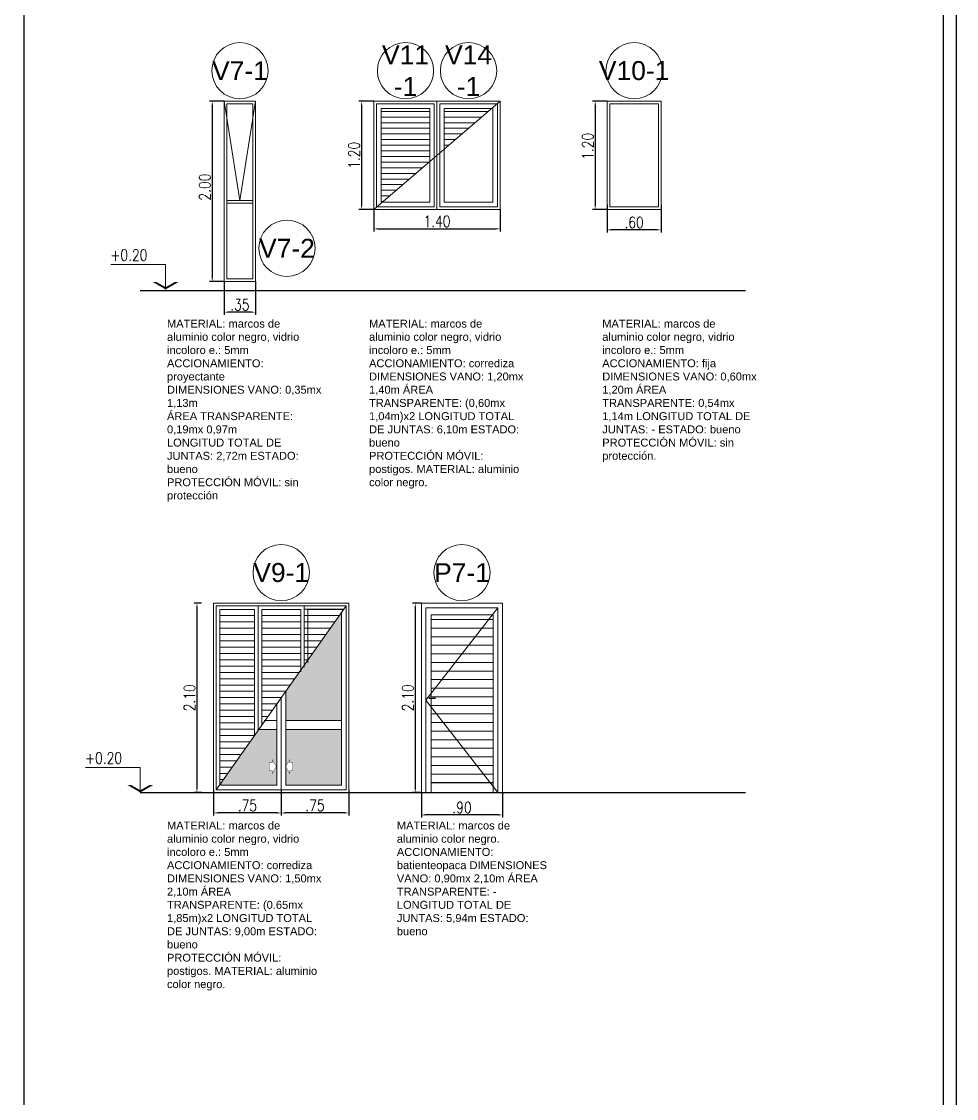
# Model space of a CAD drawing. Header units: millimetres. Extents: x 2761 to 3221, y 1635 to 1962.
# Drawn here: x 3162.27 to 3183.03, y 1671.99 to 1695.89 of the extents above; entities that cross this region are included whole.
import ezdxf

# ---------------------------------------------------------------- set-up
doc = ezdxf.new("R2010")
doc.units = ezdxf.units.MM
doc.layers.get('Defpoints').update_dxf_attribs({"lineweight": 5})
for name, color, linetype, lineweight in [('Cotas', 8, 'Continuous', 15), ('Detalles', 3, 'Continuous', 15), ('Textos', 3, 'Continuous', 9), ('Vistas', 1, 'Continuous', 20)]:
    doc.layers.add(name, color=color, linetype=linetype, lineweight=lineweight)
doc.layers.add('No View', color=70, linetype='Continuous', plot=False)
doc.styles.add('ARIAL', font='arial.ttf')
doc.styles.add('cotas', font='romans.shx', dxfattribs={"width": 0.8})
doc.styles.get("Standard").update_dxf_attribs({"font": 'arial.ttf'})
doc.linetypes.add('ZIGZAG', pattern='A,0.00254,-5.08,[131,ltypeshp.shx,S=5.08,R=0,X=-5.08,Y=0],-10.16,[131,ltypeshp.shx,S=5.08,R=180,X=5.08,Y=0],-5.08', length=20.32254)
doc.dimstyles.new('Esc 1-50', dxfattribs={"dimtxt": 0.25, "dimasz": 0.09, "dimexe": 0.06, "dimexo": 0, "dimgap": 0.04, "dimtad": 1, "dimlfac": 0.5, "dimzin": 4, "dimdsep": 46, "dimtxsty": 'cotas', "dimcen": 2.5, "dimclrd": 7, "dimclre": 7, "dimclrt": 256, "dimaunit": 1, "dimadec": 0, "dimazin": 0, "dimtfac": 1, "dimtmove": 1, "dimatfit": 3, "dimfxl": 0.06, "dimarcsym": 0})
picture_1 = doc.add_image_def('image1.png', size_in_pixel=(356, 237))

# ---------------------------------------------------------------- blocks, each defined once
blk = doc.blocks.new('Rotulo-PRONEV')
at = {"ltscale": 4}
for p, q in [((14.857, 1.299), (8.644, 1.299)), ((14.857, 0.801), (8.644, 0.801))]:
    blk.add_line(p, q, dxfattribs=at)
for points in [[(20.701, 2.099), (0.299, 2.099), (0.299, 29.398), (20.701, 29.398)], [(0.299, 1.797), (5.789, 1.797), (5.789, 0.294), (0.299, 0.294)], [(14.857, 0.296), (8.644, 0.296), (8.644, 1.8), (14.857, 1.8)], [(20.701, 1.8), (15.156, 1.8), (15.156, 0.296), (20.701, 0.296)]]:
    blk.add_lwpolyline(points, close=True, dxfattribs=at)
at = {"layer": 'No View'}
blk.add_line((9.444, 0.801), (9.444, 0.296), dxfattribs=at)
for points in [[(0, 0), (21, 0), (21, 29.7), (0, 29.7)], [(6.088, 1.793), (8.345, 1.793), (8.345, 0.298), (6.088, 0.298)]]:
    blk.add_lwpolyline(points, close=True, dxfattribs=at)
at = {"lineweight": 0, "insert": (0.685, 1.503), "char_height": 0.1803, "width": 5.63699, "attachment_point": 1, "line_spacing_factor": 0.999934}
blk.add_mtext('{\\fArial Narrow|b0|i0|c0|p34;\\H1.66667x;PRONEV\\P\\H0.6x;PROGRAMA DE ETIQUETADO DE VIVIENDAS \\P\\H0.66667x;CURSO DE ETIQUETADORES DE VIVIENDA}', dxfattribs=at)
at = {"lineweight": 0, "line_spacing_factor": 0.999934}
for s, insert, char_height, attachment_point in [('{\\fArial Narrow|b0|i0|c0|p34;PROTOTIPO:}', (8.844, 1.55), 0.1202, 4), ('{\\fArial Narrow|b0|i0|c0|p34;Caso Base}', (9.744, 1.55), 0.1202, 4), ('{\\fArial Narrow|b0|i0|c0|p34;NOMBRE | APELLIDO:}', (15.342, 1.599), 0.1202, 1), ('{\\fArial Narrow|b0|i0|c0|p34;ALESSANDRO KLEIN VOGT}', (17.929, 1.048), 0.35, 5), ('{\\fArial Narrow|b0|i0|c0|p34;CODIGO PROTOTIPO}:', (8.844, 1.048), 0.1202, 4), ('{\\fArial Narrow|b0|i0|c0|p34;PRT000033767}', (10.344, 1.05), 0.1202, 4), ('{\\fArial Narrow|b0|i0|c0|p34;PLANO}:', (8.844, 0.55), 0.1202, 4)]:
    blk.add_mtext(s, dxfattribs=dict(at, insert=insert, char_height=char_height, attachment_point=attachment_point))
image = blk.add_image(picture_1, insert=(6.088, 0.298), size_in_units=(2.257, 1.502))
image.dxf.flags = 7
blk = doc.blocks.new('*D290')
at = {"layer": 'Cotas', "color": 7, "lineweight": -2, "transparency": 16777216}
for p, q in [((3166.269, 1682.983), (3166.109, 1682.983)), ((3166.169, 1682.893), (3166.169, 1678.873)), ((3166.269, 1678.783), (3166.109, 1678.783))]:
    blk.add_line(p, q, dxfattribs=at)
at = {"layer": 'Cotas', "color": 7, "transparency": 16777216}
for points in [[(3166.154, 1682.893), (3166.184, 1682.893), (3166.169, 1682.983)], [(3166.154, 1678.873), (3166.184, 1678.873), (3166.169, 1678.783)]]:
    blk.add_solid(points, dxfattribs=at)
at = {"layer": 'Defpoints', "color": 0, "transparency": 16777216}
for p in [(3166.269, 1682.983), (3166.169, 1678.783), (3166.269, 1678.783)]:
    blk.add_point(p, dxfattribs=at)
at = {"layer": 'Cotas', "transparency": 16777216, "insert": (3166.004, 1680.883), "char_height": 0.25, "attachment_point": 5, "rotation": 90, "style": 'cotas'}
blk.add_mtext('2.10', dxfattribs=at)
blk = doc.blocks.new('Sbpln082')
at = {"color": 0, "linetype": 'ByBlock', "const_width": 0.019}
blk.add_lwpolyline([(0, 0), (-0.228, 0.378), (-0.228, 0.209), (-0.38, 0.209), (-0.38, 0), (-0.38, -0.209), (-0.228, -0.209), (-0.228, -0.378)], close=True, dxfattribs=at)
blk.add_lwpolyline([(0, 0), (-0.228, 0.378), (-0.228, 0.209), (-0.38, 0.209), (-0.38, 0), (-0.38, -0.209), (-0.228, -0.209), (-0.228, -0.378)], close=True, dxfattribs=at)
blk = doc.blocks.new('*D292')
at = {"layer": 'Cotas', "color": 7, "lineweight": -2, "transparency": 16777216}
for p, q in [((3166.539, 1678.843), (3166.539, 1678.268)), ((3168.039, 1678.843), (3168.039, 1678.268)), ((3167.949, 1678.328), (3166.629, 1678.328))]:
    blk.add_line(p, q, dxfattribs=at)
at = {"layer": 'Cotas', "color": 7, "transparency": 16777216}
for points in [[(3166.629, 1678.343), (3166.629, 1678.313), (3166.539, 1678.328)], [(3167.949, 1678.343), (3167.949, 1678.313), (3168.039, 1678.328)]]:
    blk.add_solid(points, dxfattribs=at)
at = {"layer": 'Defpoints', "color": 0, "transparency": 16777216}
for p in [(3166.539, 1678.843), (3168.039, 1678.843), (3166.539, 1678.328)]:
    blk.add_point(p, dxfattribs=at)
at = {"layer": 'Cotas', "transparency": 16777216, "insert": (3167.289, 1678.493), "char_height": 0.25, "attachment_point": 5, "style": 'cotas'}
blk.add_mtext('.75', dxfattribs=at)
blk = doc.blocks.new('*D291')
at = {"layer": 'Cotas', "color": 7, "lineweight": -2, "transparency": 16777216}
for p, q in [((3168.039, 1678.843), (3168.039, 1678.268)), ((3169.539, 1678.843), (3169.539, 1678.268)), ((3169.449, 1678.328), (3168.129, 1678.328))]:
    blk.add_line(p, q, dxfattribs=at)
at = {"layer": 'Cotas', "color": 7, "transparency": 16777216}
for points in [[(3168.129, 1678.343), (3168.129, 1678.313), (3168.039, 1678.328)], [(3169.449, 1678.343), (3169.449, 1678.313), (3169.539, 1678.328)]]:
    blk.add_solid(points, dxfattribs=at)
at = {"layer": 'Defpoints', "color": 0, "transparency": 16777216}
for p in [(3168.039, 1678.843), (3169.539, 1678.843), (3168.039, 1678.328)]:
    blk.add_point(p, dxfattribs=at)
at = {"layer": 'Cotas', "transparency": 16777216, "insert": (3168.789, 1678.493), "char_height": 0.25, "attachment_point": 5, "style": 'cotas'}
blk.add_mtext('.75', dxfattribs=at)
blk = doc.blocks.new('*D293')
at = {"layer": 'Cotas', "color": 7, "lineweight": -2, "transparency": 16777216}
for p, q in [((3171.152, 1682.983), (3170.955, 1682.983)), ((3171.015, 1682.893), (3171.015, 1678.873)), ((3171.152, 1678.783), (3170.955, 1678.783))]:
    blk.add_line(p, q, dxfattribs=at)
at = {"layer": 'Cotas', "color": 7, "transparency": 16777216}
for points in [[(3171, 1682.893), (3171.03, 1682.893), (3171.015, 1682.983)], [(3171, 1678.873), (3171.03, 1678.873), (3171.015, 1678.783)]]:
    blk.add_solid(points, dxfattribs=at)
at = {"layer": 'Defpoints', "color": 0, "transparency": 16777216}
for p in [(3171.152, 1682.983), (3171.015, 1678.783), (3171.152, 1678.783)]:
    blk.add_point(p, dxfattribs=at)
at = {"layer": 'Cotas', "transparency": 16777216, "insert": (3170.85, 1680.883), "char_height": 0.25, "attachment_point": 5, "rotation": 90, "style": 'cotas'}
blk.add_mtext('2.10', dxfattribs=at)
blk = doc.blocks.new('*D294')
at = {"layer": 'Cotas', "color": 7, "lineweight": -2, "transparency": 16777216}
for p, q in [((3171.152, 1678.783), (3171.152, 1678.224)), ((3172.952, 1678.783), (3172.952, 1678.224)), ((3172.862, 1678.284), (3171.242, 1678.284))]:
    blk.add_line(p, q, dxfattribs=at)
at = {"layer": 'Cotas', "color": 7, "transparency": 16777216}
for points in [[(3171.242, 1678.299), (3171.242, 1678.269), (3171.152, 1678.284)], [(3172.862, 1678.299), (3172.862, 1678.269), (3172.952, 1678.284)]]:
    blk.add_solid(points, dxfattribs=at)
at = {"layer": 'Defpoints', "color": 0, "transparency": 16777216}
for p in [(3171.152, 1678.783), (3172.952, 1678.783), (3171.152, 1678.284)]:
    blk.add_point(p, dxfattribs=at)
at = {"layer": 'Cotas', "transparency": 16777216, "insert": (3172.052, 1678.449), "char_height": 0.25, "attachment_point": 5, "style": 'cotas'}
blk.add_mtext('.90', dxfattribs=at)
blk = doc.blocks.new('*D299')
at = {"layer": 'Cotas', "color": 7, "lineweight": -2, "transparency": 16777216}
for p, q in [((3170.098, 1694.122), (3169.762, 1694.122)), ((3169.822, 1694.032), (3169.822, 1691.812)), ((3170.098, 1691.722), (3169.762, 1691.722))]:
    blk.add_line(p, q, dxfattribs=at)
at = {"layer": 'Cotas', "color": 7, "transparency": 16777216}
for points in [[(3169.807, 1694.032), (3169.837, 1694.032), (3169.822, 1694.122)], [(3169.807, 1691.812), (3169.837, 1691.812), (3169.822, 1691.722)]]:
    blk.add_solid(points, dxfattribs=at)
at = {"layer": 'Defpoints', "color": 0, "transparency": 16777216}
for p in [(3170.098, 1694.122), (3169.822, 1691.722), (3170.098, 1691.722)]:
    blk.add_point(p, dxfattribs=at)
at = {"layer": 'Cotas', "transparency": 16777216, "insert": (3169.657, 1692.922), "char_height": 0.25, "attachment_point": 5, "rotation": 90, "style": 'cotas'}
blk.add_mtext('1.20', dxfattribs=at)
blk = doc.blocks.new('*D300')
at = {"layer": 'Cotas', "color": 7, "lineweight": -2, "transparency": 16777216}
for p, q in [((3170.098, 1691.722), (3170.098, 1691.23)), ((3172.898, 1691.722), (3172.898, 1691.23)), ((3170.188, 1691.29), (3172.808, 1691.29))]:
    blk.add_line(p, q, dxfattribs=at)
at = {"layer": 'Cotas', "color": 7, "transparency": 16777216}
for points in [[(3170.188, 1691.305), (3170.188, 1691.275), (3170.098, 1691.29)], [(3172.808, 1691.305), (3172.808, 1691.275), (3172.898, 1691.29)]]:
    blk.add_solid(points, dxfattribs=at)
at = {"layer": 'Defpoints', "color": 0, "transparency": 16777216}
for p in [(3170.098, 1691.722), (3172.898, 1691.722), (3172.898, 1691.29)]:
    blk.add_point(p, dxfattribs=at)
at = {"layer": 'Cotas', "transparency": 16777216, "insert": (3171.498, 1691.455), "char_height": 0.25, "attachment_point": 5, "style": 'cotas'}
blk.add_mtext('1.40', dxfattribs=at)
blk = doc.blocks.new('*D295')
at = {"layer": 'Cotas', "color": 7, "lineweight": -2, "transparency": 16777216}
for p, q in [((3175.275, 1694.122), (3174.95, 1694.122)), ((3175.01, 1694.032), (3175.01, 1691.812)), ((3175.275, 1691.722), (3174.95, 1691.722))]:
    blk.add_line(p, q, dxfattribs=at)
at = {"layer": 'Cotas', "color": 7, "transparency": 16777216}
for points in [[(3174.995, 1694.032), (3175.025, 1694.032), (3175.01, 1694.122)], [(3174.995, 1691.812), (3175.025, 1691.812), (3175.01, 1691.722)]]:
    blk.add_solid(points, dxfattribs=at)
at = {"layer": 'Defpoints', "color": 0, "transparency": 16777216}
for p in [(3175.275, 1694.122), (3175.01, 1691.722), (3175.275, 1691.722)]:
    blk.add_point(p, dxfattribs=at)
at = {"layer": 'Cotas', "transparency": 16777216, "insert": (3174.845, 1693.122), "char_height": 0.25, "attachment_point": 5, "rotation": 90, "style": 'cotas'}
blk.add_mtext('1.20', dxfattribs=at)
blk = doc.blocks.new('*D296')
at = {"layer": 'Cotas', "color": 7, "lineweight": -2, "transparency": 16777216}
for p, q in [((3175.275, 1691.822), (3175.275, 1691.207)), ((3176.472, 1691.822), (3176.472, 1691.207)), ((3176.382, 1691.267), (3175.365, 1691.267))]:
    blk.add_line(p, q, dxfattribs=at)
at = {"layer": 'Cotas', "color": 7, "transparency": 16777216}
for points in [[(3175.365, 1691.282), (3175.365, 1691.252), (3175.275, 1691.267)], [(3176.382, 1691.282), (3176.382, 1691.252), (3176.472, 1691.267)]]:
    blk.add_solid(points, dxfattribs=at)
at = {"layer": 'Defpoints', "color": 0, "transparency": 16777216}
for p in [(3175.275, 1691.822), (3176.472, 1691.822), (3175.275, 1691.267)]:
    blk.add_point(p, dxfattribs=at)
at = {"layer": 'Cotas', "transparency": 16777216, "insert": (3175.874, 1691.432), "char_height": 0.25, "attachment_point": 5, "style": 'cotas'}
blk.add_mtext('.60', dxfattribs=at)
blk = doc.blocks.new('*D297')
at = {"layer": 'Cotas', "color": 7, "lineweight": -2, "transparency": 16777216}
for p, q in [((3166.774, 1694.122), (3166.448, 1694.122)), ((3166.508, 1694.032), (3166.508, 1690.212)), ((3166.774, 1690.122), (3166.448, 1690.122))]:
    blk.add_line(p, q, dxfattribs=at)
at = {"layer": 'Cotas', "color": 7, "transparency": 16777216}
for points in [[(3166.493, 1694.032), (3166.523, 1694.032), (3166.508, 1694.122)], [(3166.493, 1690.212), (3166.523, 1690.212), (3166.508, 1690.122)]]:
    blk.add_solid(points, dxfattribs=at)
at = {"layer": 'Defpoints', "color": 0, "transparency": 16777216}
for p in [(3166.774, 1694.122), (3166.508, 1690.122), (3166.774, 1690.122)]:
    blk.add_point(p, dxfattribs=at)
at = {"layer": 'Cotas', "transparency": 16777216, "insert": (3166.343, 1692.217), "char_height": 0.25, "attachment_point": 5, "rotation": 90, "style": 'cotas'}
blk.add_mtext('2.00', dxfattribs=at)
blk = doc.blocks.new('*D298')
at = {"layer": 'Cotas', "color": 7, "lineweight": -2, "transparency": 16777216}
for p, q in [((3166.774, 1690.122), (3166.774, 1689.382)), ((3167.471, 1690.122), (3167.471, 1689.382)), ((3167.381, 1689.442), (3166.864, 1689.442))]:
    blk.add_line(p, q, dxfattribs=at)
at = {"layer": 'Cotas', "color": 7, "transparency": 16777216}
for points in [[(3166.864, 1689.457), (3166.864, 1689.427), (3166.774, 1689.442)], [(3167.381, 1689.457), (3167.381, 1689.427), (3167.471, 1689.442)]]:
    blk.add_solid(points, dxfattribs=at)
at = {"layer": 'Defpoints', "color": 0, "transparency": 16777216}
for p in [(3166.774, 1690.122), (3167.471, 1690.122), (3166.774, 1689.442)]:
    blk.add_point(p, dxfattribs=at)
at = {"layer": 'Cotas', "transparency": 16777216, "insert": (3167.122, 1689.607), "char_height": 0.25, "attachment_point": 5, "style": 'cotas'}
blk.add_mtext('.35', dxfattribs=at)
blk = doc.blocks.new('Nivel-i')
at = {"color": 0, "linetype": 'ByBlock'}
for q in [(-1.219, 0.55), (0, 0)]:
    blk.add_line((0, 0.55), q, dxfattribs=at)
for points in [[(-0.292, 0.168), (-0.208, 0.168), (0, 0), (0, 0.048)], [(0.292, 0.168), (0.208, 0.168), (0, 0), (0, 0.048)]]:
    blk.add_solid(points, dxfattribs=at)
at = {"color": 0, "linetype": 'ByBlock', "style": 'cotas', "width": 0.8}
blk.add_attdef('NIVEL', (-1.227, 0.638), '', height=0.25, dxfattribs=at)

msp = doc.modelspace()

# ---------------------------------------------------------------- hatches: boundary and pattern name
at = {"layer": 'Detalles', "lineweight": 5}
h = msp.add_hatch(dxfattribs=at)
h.set_pattern_fill('LINE', color=256, style=0)
h.set_pattern_definition([(180, (3236.25004, 1669.52093), (0, 0.125), [])])
h.paths.add_polyline_path([(3171.338, 1693.962), (3170.258, 1693.962), (3170.258, 1691.882), (3170.284, 1691.882), (3171.338, 1692.785)])
h = msp.add_hatch(dxfattribs=at)
h.set_pattern_fill('LINE', color=256, style=0)
h.set_pattern_definition([(7e-15, (3108.14534, 1669.52093), (0, 0.125), [])])
h.paths.add_polyline_path([(3172.711, 1693.962), (3171.658, 1693.962), (3171.658, 1693.059)])
at = {"layer": 'Detalles'}
h = msp.add_hatch(dxfattribs=at)
h.set_pattern_fill('_USER', color=256, scale=0.14, style=0, pattern_type=0)
h.set_pattern_definition([(0, (3263.12139, 1856.86688), (0, 0.14), [])])
h.paths.add_polyline_path([(3167.446, 1682.843), (3166.679, 1682.843), (3166.679, 1680.391), (3167.446, 1680.391)])
h.paths.add_polyline_path([(3168.472, 1682.843), (3167.606, 1682.843), (3167.606, 1680.269), (3168.472, 1681.497)])
h.paths.add_polyline_path([(3169.479, 1682.923), (3168.552, 1682.923), (3168.552, 1681.61)])
h.paths.add_polyline_path([(3167.446, 1680.391), (3166.679, 1680.391), (3166.679, 1680.191), (3167.446, 1680.191)])
h.paths.add_polyline_path([(3167.446, 1680.043), (3167.446, 1680.191), (3166.679, 1680.191), (3166.679, 1678.957)])
at = {"layer": 'Detalles', "linetype": 'ZIGZAG'}
h = msp.add_hatch(color=8, dxfattribs=at)
h.set_gradient(color1=(128, 128, 128), one_color=1, tint=1)
h.paths.add_polyline_path([(3169.379, 1682.782), (3168.139, 1681.025), (3168.139, 1680.383), (3169.379, 1680.383)])
h.paths.add_polyline_path([(3168.139, 1680.183), (3168.139, 1679.358), (3168.233, 1679.512), (3168.233, 1679.442), (3168.296, 1679.442), (3168.296, 1679.356), (3168.296, 1679.269), (3168.233, 1679.269), (3168.233, 1679.199), (3168.139, 1679.354), (3168.139, 1678.943), (3169.379, 1678.943), (3169.379, 1680.183)])
h.paths.add_polyline_path([(3167.939, 1680.183), (3167.545, 1680.183), (3166.699, 1678.985), (3166.699, 1678.943), (3167.939, 1678.943)])
h.paths.add_polyline_path([(3167.835, 1679.512), (3167.93, 1679.356), (3167.835, 1679.199), (3167.835, 1679.269), (3167.772, 1679.269), (3167.772, 1679.356), (3167.772, 1679.442), (3167.835, 1679.442)], flags=16)
at = {"layer": 'Detalles', "lineweight": 5}
h = msp.add_hatch(dxfattribs=at)
h.set_pattern_fill('ANSI31', color=256, scale=0.06, angle=135, style=0)
h.set_pattern_definition([(180, (2990.1006, 1926.2702), (0, -0.1905), [])])
h.paths.add_polyline_path([(3172.688, 1678.993), (3171.369, 1680.683), (3171.369, 1678.993)])
h.paths.add_polyline_path([(3172.688, 1678.993), (3172.746, 1678.993), (3172.746, 1682.725), (3172.728, 1682.725), (3171.369, 1680.983), (3171.369, 1680.9), (3171.456, 1680.9), (3171.456, 1680.867), (3171.369, 1680.867), (3171.369, 1680.683)])
h.paths.add_polyline_path([(3172.728, 1682.725), (3171.369, 1682.725), (3171.369, 1680.983)], flags=17)

# ---------------------------------------------------------------- linework, layer by layer
for p, q in [((3170.098, 1694.122), (3172.898, 1694.122)), ((3170.098, 1694.122), (3170.098, 1691.722)), ((3170.098, 1691.722), (3172.898, 1694.122)), ((3172.898, 1694.122), (3172.898, 1691.722)), ((3166.834, 1691.922), (3167.411, 1691.922)), ((3166.834, 1691.862), (3167.411, 1691.862)), ((3170.098, 1691.722), (3172.898, 1691.722)), ((3166.774, 1690.122), (3167.471, 1690.122)), ((3166.539, 1682.983), (3169.539, 1682.983)), ((3166.539, 1678.783), (3166.539, 1682.983)), ((3169.539, 1678.783), (3169.539, 1682.983)), ((3171.152, 1678.783), (3171.152, 1682.983)), ((3172.952, 1682.983), (3171.152, 1682.983)), ((3172.952, 1678.783), (3172.952, 1682.983)), ((3166.599, 1682.923), (3169.479, 1682.923)), ((3166.599, 1678.843), (3166.599, 1682.923)), ((3169.479, 1682.923), (3166.599, 1678.843)), ((3167.526, 1680.156), (3167.526, 1682.923)), ((3168.552, 1681.563), (3168.552, 1682.923)), ((3169.479, 1678.843), (3169.479, 1682.923)), ((3171.252, 1678.783), (3171.252, 1682.883)), ((3172.852, 1682.883), (3171.252, 1682.883)), ((3172.852, 1682.883), (3171.252, 1680.833)), ((3172.852, 1678.783), (3172.852, 1682.883)), ((3171.369, 1680.9), (3171.369, 1682.725)), ((3172.746, 1682.725), (3171.369, 1682.725)), ((3172.746, 1678.783), (3172.746, 1682.725)), ((3171.252, 1680.833), (3172.852, 1678.783)), ((3171.369, 1678.783), (3171.369, 1680.867)), ((3167.662, 1680.383), (3167.939, 1680.383)), ((3169.379, 1680.383), (3168.139, 1680.383)), ((3167.511, 1680.183), (3167.939, 1680.183)), ((3169.379, 1680.183), (3168.139, 1680.183)), ((3171.369, 1678.993), (3172.746, 1678.993)), ((3166.539, 1678.783), (3169.539, 1678.783)), ((3166.599, 1678.843), (3169.479, 1678.843)), ((3171.152, 1678.783), (3172.952, 1678.783))]:
    msp.add_line(p, q, dxfattribs=at)
for points in [[(3166.774, 1690.122), (3167.471, 1690.122), (3167.471, 1694.122), (3166.774, 1694.122)], [(3166.834, 1690.182), (3167.411, 1690.182), (3167.411, 1694.062), (3166.834, 1694.062)], [(3170.098, 1694.122), (3171.498, 1694.122), (3171.498, 1691.722), (3170.098, 1691.722)], [(3170.158, 1694.062), (3171.438, 1694.062), (3171.438, 1691.782), (3170.158, 1691.782)], [(3172.898, 1694.122), (3171.498, 1694.122), (3171.498, 1691.722), (3172.898, 1691.722)], [(3172.838, 1694.062), (3171.558, 1694.062), (3171.558, 1691.782), (3172.838, 1691.782)], [(3175.275, 1691.722), (3176.472, 1691.722), (3176.472, 1694.122), (3175.275, 1694.122)], [(3175.335, 1691.782), (3176.412, 1691.782), (3176.412, 1694.062), (3175.335, 1694.062)], [(3170.258, 1693.962), (3171.338, 1693.962), (3171.338, 1691.882), (3170.258, 1691.882)], [(3172.738, 1693.962), (3171.658, 1693.962), (3171.658, 1691.882), (3172.738, 1691.882)], [(3171.456, 1680.9), (3171.456, 1680.867), (3171.326, 1680.867), (3171.326, 1680.9)]]:
    msp.add_lwpolyline(points, close=True, dxfattribs=at)
for points in [[(3167.471, 1694.122), (3167.122, 1691.922), (3166.774, 1694.122)], [(3167.526, 1680.156), (3167.526, 1682.923), (3166.599, 1682.923), (3166.599, 1678.843)], [(3167.446, 1680.043), (3167.446, 1682.843), (3166.679, 1682.843), (3166.679, 1678.949)], [(3168.472, 1681.457), (3168.472, 1682.843), (3167.606, 1682.843), (3167.606, 1680.269)], [(3169.479, 1682.923), (3169.479, 1678.843), (3168.039, 1678.843), (3168.039, 1680.883)], [(3169.379, 1682.791), (3169.379, 1678.943), (3168.139, 1678.943), (3168.139, 1681.025)], [(3169.399, 1682.817), (3169.399, 1682.843), (3168.632, 1682.843), (3168.632, 1681.669)], [(3166.599, 1678.843), (3168.039, 1678.843), (3168.039, 1680.883)], [(3166.699, 1678.985), (3166.699, 1678.943), (3167.939, 1678.943), (3167.939, 1680.751)]]:
    msp.add_lwpolyline(points, dxfattribs=at)
at = {"layer": 'Textos', "lineweight": 18}
for centre in [(3167.124, 1694.8), (3170.799, 1694.8), (3172.199, 1694.8), (3175.875, 1694.8), (3168.167, 1690.859), (3168.04, 1683.661), (3172.053, 1683.661)]:
    msp.add_circle(centre, 0.625, dxfattribs=at)
at = {"layer": 'Vistas', "color": 2, "lineweight": 30}
for p, q in [((3164.912, 1689.922), (3178.348, 1689.922)), ((3164.912, 1678.783), (3178.348, 1678.783))]:
    msp.add_line(p, q, dxfattribs=at)

# ---------------------------------------------------------------- block references
msp.add_blockref('Rotulo-PRONEV', (3162.031, 1667.947))
at = {"layer": 'Cotas', "color": 7, "true_color": 0xffffff}
msp.add_blockref('Nivel-i', (3165.474, 1689.946), dxfattribs=at).add_auto_attribs({'NIVEL': '+0.20'})
at = {"layer": 'Cotas', "color": 0}
msp.add_blockref('Nivel-i', (3164.912, 1678.783), dxfattribs=at).add_auto_attribs({'NIVEL': '+0.20'})
at = {"layer": 'Detalles', "lineweight": 15}
for p, xscale, yscale, zscale in [((3167.93, 1679.356), 0.4144804785839824, 0.4144804785839824, 0.4144804785839824), ((3168.138, 1679.356), -0.4144804785839824, 0.414480478584096, 0.4144804785840244)]:
    msp.add_blockref('Sbpln082', p, dxfattribs=dict(at, xscale=xscale, yscale=yscale, zscale=zscale))

# ---------------------------------------------------------------- texts
at = {"layer": 'Textos', "lineweight": 18, "char_height": 0.42, "attachment_point": 5, "style": 'ARIAL'}
for s, insert in [('V11\\P-1', (3170.799, 1694.8)), ('V14\\P-1', (3172.199, 1694.8)), ('V7-1', (3167.124, 1694.8)), ('V10-1', (3175.875, 1694.8)), ('V7-2', (3168.167, 1690.859)), ('V9-1', (3168.04, 1683.661)), ('P7-1', (3172.053, 1683.661))]:
    msp.add_mtext(s, dxfattribs=dict(at, insert=insert))
at = {"layer": 'Textos', "width": 3.44618, "attachment_point": 1}
for s, insert, char_height in [('MATERIAL: marcos de aluminio color negro, vidrio incoloro e.: 5mm ACCIONAMIENTO: proyectante \\PDIMENSIONES VANO: 0,35mx 1,13m \\PÁREA TRANSPARENTE: 0,19mx 0,97m \\PLONGITUD TOTAL DE JUNTAS: 2,72m ESTADO: bueno\\PPROTECCIÓN MÓVIL: sin protección', (3165.504, 1689.275), 0.17596), ('MATERIAL: marcos de aluminio color negro, vidrio incoloro e.: 5mm ACCIONAMIENTO: corrediza DIMENSIONES VANO: 1,20mx 1,40m ÁREA TRANSPARENTE: (0,60mx 1,04m)x2 LONGITUD TOTAL DE JUNTAS: 6,10m ESTADO: bueno\\PPROTECCIÓN MÓVIL: postigos. MATERIAL: aluminio color negro.', (3169.99, 1689.275), 0.175965), ('MATERIAL: marcos de aluminio color negro, vidrio incoloro e.: 5mm ACCIONAMIENTO: fija DIMENSIONES VANO: 0,60mx 1,20m ÁREA TRANSPARENTE: 0,54mx 1,14m LONGITUD TOTAL DE JUNTAS: - ESTADO: bueno\\PPROTECCIÓN MÓVIL: sin protección.', (3175.167, 1689.275), 0.175965), ('MATERIAL: marcos de aluminio color negro, vidrio incoloro e.: 5mm ACCIONAMIENTO: corrediza DIMENSIONES VANO: 1,50mx 2,10m ÁREA TRANSPARENTE: (0.65mx 1,85m)x2 LONGITUD TOTAL DE JUNTAS: 9,00m ESTADO: bueno\\PPROTECCIÓN MÓVIL: postigos. MATERIAL: aluminio color negro.', (3165.504, 1678.137), 0.175965), ('MATERIAL: marcos de aluminio color negro. ACCIONAMIENTO: batienteopaca DIMENSIONES VANO: 0,90mx 2,10m ÁREA TRANSPARENTE: -\\PLONGITUD TOTAL DE JUNTAS: 5,94m ESTADO: bueno', (3170.607, 1678.137), 0.175965)]:
    msp.add_mtext(s, dxfattribs=dict(at, insert=insert, char_height=char_height))

# ---------------------------------------------------------------- dimensions: what is measured, and where the dimension line sits
at = {"layer": 'Cotas'}
for base, p1, p2, picture, middle in [((3166.508, 1690.122), (3166.774, 1694.122), (3166.774, 1690.122), '*D297', (3166.508, 1692.217)), ((3175.01, 1691.722), (3175.275, 1694.122), (3175.275, 1691.722), '*D295', (3175.01, 1693.122))]:
    dim = msp.add_linear_dim(base=base, p1=p1, p2=p2, angle=90, dimstyle='Esc 1-50', dxfattribs=at)
    dim.commit()
    dim.dimension.update_dxf_attribs({"geometry": picture, "text_midpoint": middle, "dimtype": 160})
for base, p1, p2, picture, middle in [((3169.822, 1691.722), (3170.098, 1694.122), (3170.098, 1691.722), '*D299', (3169.657, 1692.922)), ((3166.169, 1678.783), (3166.269, 1682.983), (3166.269, 1678.783), '*D290', (3166.004, 1680.883)), ((3171.015, 1678.783), (3171.152, 1682.983), (3171.152, 1678.783), '*D293', (3170.85, 1680.883))]:
    dim = msp.add_linear_dim(base=base, p1=p1, p2=p2, angle=90, dimstyle='Esc 1-50', dxfattribs=at)
    dim.commit()
    dim.dimension.update_dxf_attribs({"geometry": picture, "text_midpoint": middle})
for base, p1, p2, picture, middle in [((3175.275, 1691.267), (3176.472, 1691.822), (3175.275, 1691.822), '*D296', (3175.874, 1691.432)), ((3172.898, 1691.29), (3170.098, 1691.722), (3172.898, 1691.722), '*D300', (3171.498, 1691.455)), ((3166.774, 1689.442), (3167.471, 1690.122), (3166.774, 1690.122), '*D298', (3167.122, 1689.607)), ((3166.539, 1678.328), (3168.039, 1678.843), (3166.539, 1678.843), '*D292', (3167.289, 1678.493)), ((3168.039, 1678.328), (3169.539, 1678.843), (3168.039, 1678.843), '*D291', (3168.789, 1678.493)), ((3171.152, 1678.284), (3172.952, 1678.783), (3171.152, 1678.783), '*D294', (3172.052, 1678.449))]:
    dim = msp.add_linear_dim(base=base, p1=p1, p2=p2, dimstyle='Esc 1-50', dxfattribs=at)
    dim.commit()
    dim.dimension.update_dxf_attribs({"geometry": picture, "text_midpoint": middle})

doc.saveas('drawing.dxf')
